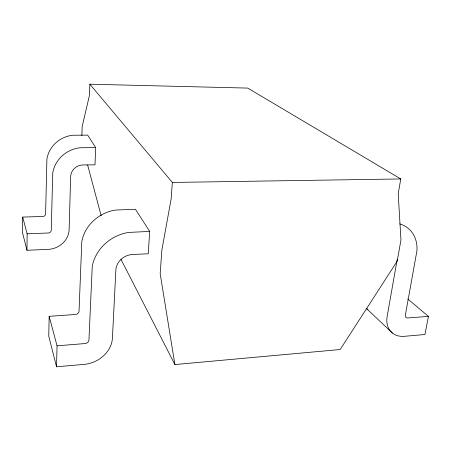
<?xml version="1.0" encoding="UTF-8"?>
<svg xmlns="http://www.w3.org/2000/svg" width="451" height="451" viewBox="0 0 451 451"><rect width="100%" height="100%" fill="white"/><g stroke="black" fill="none" stroke-linecap="round" stroke-linejoin="round"><path stroke-width="0.68" d="M22.685 217.083L22.55 232.851L26.97 250.266L47.941 249.403A21.135 19.105 -16.4 0 0 69.121 229.61L70.66 176.533A12.053 11.275 -21.6 0 1 83.052 164.942L94.992 164.852L95.674 147.562L87.652 135.12L72.442 135.255A28.644 27.026 -19.4 0 0 46.898 159.158L45.602 214.157A2.83 2.582 -14.7 0 1 43.144 216.457L22.685 217.083L27.139 233.787L26.97 250.266M49.17 316.326L48.753 336.158L56.522 366.793L84.174 364.369A28.289 23.897 -22.9 0 0 112.434 337.996L115.868 270.048A16.163 14.218 -28.6 0 1 132.538 254.482L148.249 253.783L149.693 231.408L135.43 209.264L115.653 210.042A37.749 33.786 -27.5 0 0 81.8 241.674L79.026 311.444A3.721 3.202 -21.7 0 1 75.791 314.46L49.17 316.326L57.046 345.838L56.522 366.793M81.862 135.604L82.161 126.59L89.461 95.296L89.862 84.207L247.74 88.092L400.759 178.946L398.205 193.845L400.962 239.904L397.218 261.163L340.155 349.525L174.898 364.56L120.953 259.297M89.862 84.207L172.35 182.452L171.149 198.874L161.836 250.249L160.178 273.712L174.898 364.56M397.224 259.257L387.138 316.585A24.145 18.468 -46.6 0 0 404.327 336.316L424.915 334.512L428.45 316.371L407.698 298.917M57.046 345.838L85.47 343.51A3.991 3.371 -23 0 0 88.932 340.279L92.246 266.372A40.472 35.606 -28.6 0 1 128.591 232.428L149.693 231.408M428.45 316.371L407.349 317.983A3.405 2.605 -46.6 0 1 405.286 315.565L416.966 250.609A36.125 28.74 -49 0 0 399.687 223.882M27.139 233.787L48.652 232.981A2.982 2.695 -16.4 0 0 51.239 230.562L52.744 172.981A30.172 28.233 -21.6 0 1 79.68 147.787L95.674 147.562M172.35 182.452L400.759 178.946M366.55 308.608L392.393 333.024M87.612 164.953L101.216 215.894M367.977 309.448A22.736 17.865 -46.8 0 1 366.984 308.828"/></g></svg>
